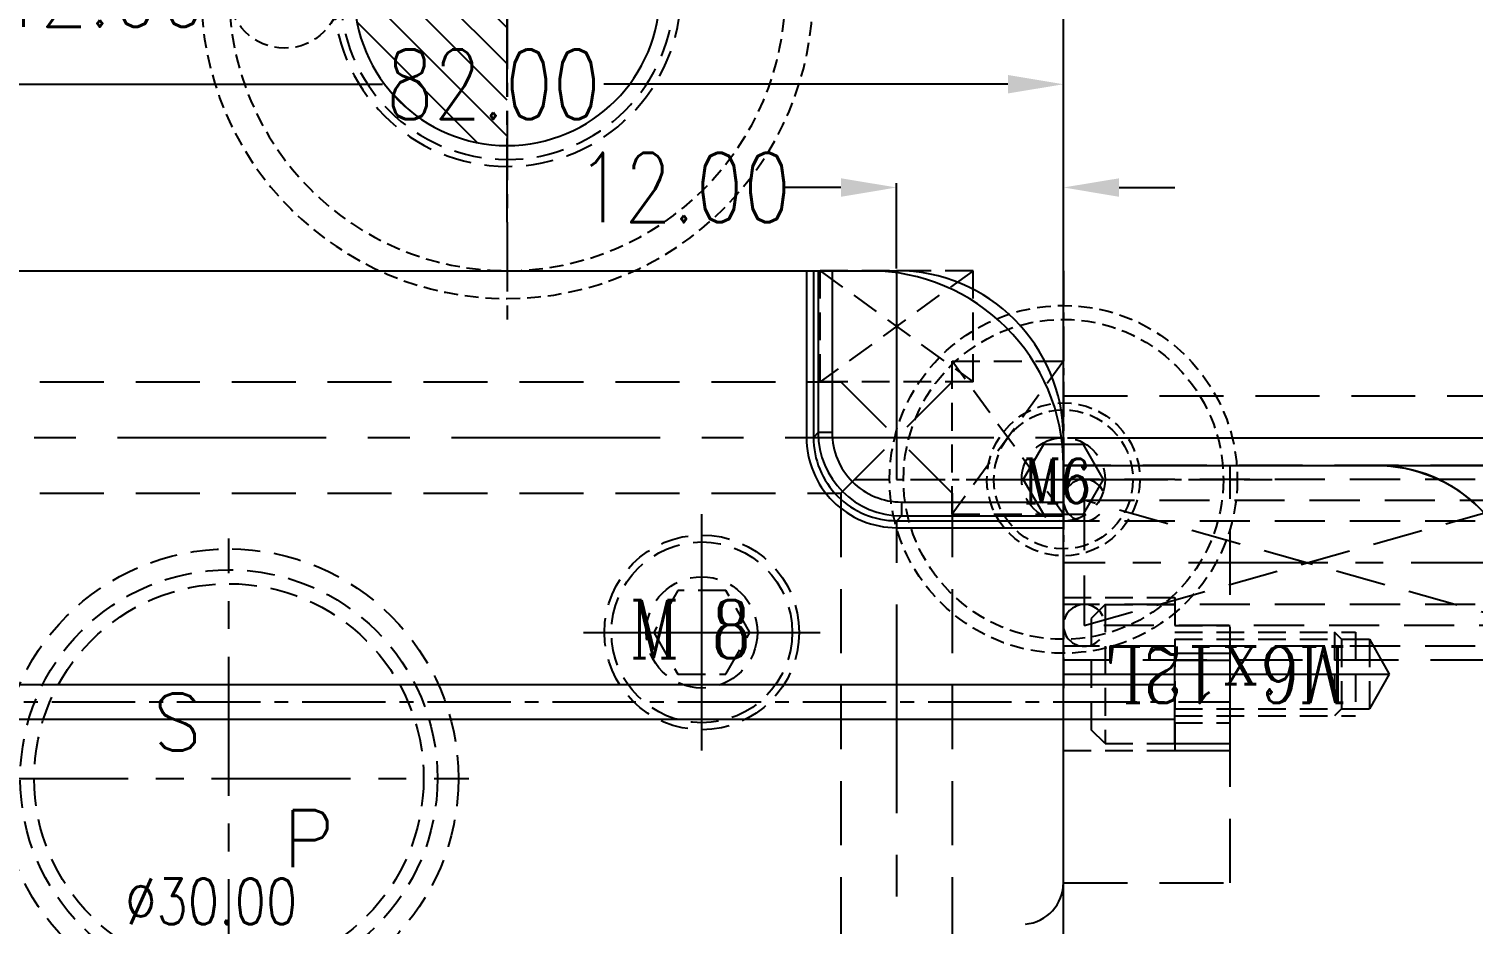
# Model space of a CAD drawing. Header units: millimetres. Extents: x 23075 to 24509, y -21593 to -20579.
# Drawn here: x 23797.8 to 23901.6, y -20783.9 to -20719.5 of the extents above; entities that cross this region are included whole.
import ezdxf

# ---------------------------------------------------------------- set-up
doc = ezdxf.new("R2010")
doc.units = ezdxf.units.MM
doc.header["$LTSCALE"] = 8
for name, pattern in [('CENTER', [2, 1.25, -0.25, 0.25, -0.25]), ('CENTER2', [1.125, 0.75, -0.125, 0.125, -0.125]), ('HIDDEN', [0.375, 0.25, -0.125])]:
    doc.linetypes.add(name, pattern=pattern)
doc.layers.get('DEFPOINTS').update_dxf_attribs({"color": 6})
for name, color, linetype in [('Cav-cor', 30, 'Continuous'), ('PIN', 5, 'Continuous'), ('SCREW', 52, 'HIDDEN'), ('SLIDE', 6, 'Continuous'), ('SP', 3, 'Continuous'), ('SPRING', 7, 'Continuous'), ('WT', 4, 'Continuous')]:
    doc.layers.add(name, color=color, linetype=linetype)
doc.layers.add('dim', color=3, linetype='Continuous', lineweight=15)
doc.styles.add('ROMANC', font='RomanC.ttf', dxfattribs={"width": 0.8, "height": 7})
doc.styles.get("Standard").update_dxf_attribs({"font": 'txt.shx', "width": 0.8, "bigfont": 'chineset.shx'})
doc.dimstyles.new('ISO-25', dxfattribs={"dimtxt": 5, "dimasz": 4, "dimexe": 0.3, "dimexo": 0.3, "dimtad": 0, "dimzin": 1, "dimdsep": 46, "dimtxsty": 'Standard', "dimcen": 0, "dimclrd": 3, "dimclre": 3, "dimclrt": 3, "dimazin": 0, "dimtfac": 1, "dimtofl": 0, "dimtmove": 0, "dimatfit": 0, "dimfxl": 0, "dimarcsym": 0})

# ---------------------------------------------------------------- blocks, each defined once
blk = doc.blocks.new('20130710.160847')
at = {"layer": 'PIN', "linetype": 'Continuous'}
h = blk.add_hatch(dxfattribs=at)
h.set_pattern_fill('ANSI31', color=256, scale=14.666667, angle=180, style=0)
h.set_pattern_definition([(225, (163002.9658, -15903.9605), (1.296362432, -1.296362432), [])])
h.paths.add_polyline_path([(0, 0), (0, -11, 0.414214), (11, 0)])
h.paths.add_polyline_path([(-11, 0), (0, 0), (0, 11, 0.414214)])
at = {"layer": 'PIN', "linetype": 'CENTER2'}
for p, q in [((0, -16.5), (0, 16.5)), ((16.5, 0), (-16.5, 0))]:
    blk.add_line(p, q, dxfattribs=at)
at = {"layer": 'PIN', "linetype": 'Continuous'}
blk.add_circle((0, 0), 11, dxfattribs=at)
at = {"layer": 'SPRING', "linetype": 'CENTER', "ltscale": 0.5}
for p, q in [((0, 23.5), (0, -23.5)), ((23.5, 0), (-23.5, 0))]:
    blk.add_line(p, q, dxfattribs=at)
at = {"layer": 'SPRING', "linetype": 'HIDDEN', "ltscale": 0.5}
for radius in [22, 20]:
    blk.add_circle((0, 0), radius, dxfattribs=at)
at = {"layer": 'SPRING', "linetype": 'HIDDEN'}
for radius in [12.5, 12]:
    blk.add_circle((0, 0), radius, dxfattribs=at)
at = {"layer": 'SPRING', "linetype": 'HIDDEN', "ltscale": 0.5}
for centre, start, end in [((-16, 0), 0, 180), ((16, 0), 180, 0)]:
    blk.add_arc(centre, 4, start, end, dxfattribs=at)
blk = doc.blocks.new('20130710.160853')
at = {"layer": 'SCREW', "linetype": 'CENTER', "ltscale": 0.5}
for p, q in [((0, -7.04), (0, 7.04)), ((-7, 0), (7, 0))]:
    blk.add_line(p, q, dxfattribs=at)
at = {"layer": 'SCREW', "linetype": 'Continuous'}
blk.add_lwpolyline([(-1.44, 2.5), (-2.89, 0), (-1.44, -2.5), (1.44, -2.5), (2.89, 0), (1.44, 2.5)], close=True, dxfattribs=at)
at = {"layer": 'SCREW', "ltscale": 0.5}
for radius in [5.5, 5]:
    blk.add_circle((0, 0), radius, dxfattribs=at)
at = {"layer": 'SCREW'}
blk.add_circle((0, 0), 3, dxfattribs=at)
at = {"layer": 'SP', "color": 145, "linetype": 'CENTER', "ltscale": 0.25}
for p, q in [((0, 15), (0, -15)), ((-15, 0), (15, 0))]:
    blk.add_line(p, q, dxfattribs=at)
at = {"layer": 'SP', "color": 145, "linetype": 'HIDDEN', "ltscale": 0.5}
for radius in [12.5, 11.5]:
    blk.add_circle((0, 0), radius, dxfattribs=at)
at = {"layer": 'dim', "style": 'ROMANC', "width": 0.8}
blk.add_text('M6', height=3.172, dxfattribs=at).set_placement((-2.88, -1.7))
blk = doc.blocks.new('20160803.145918')
at = {"layer": 'PIN', "linetype": 'CENTER2'}
for p, q in [((-4, 3), (-4, 3.5)), ((-4, 3.5), (0, 3.5)), ((-120.73375, 0), (0, 0)), ((-4, -3), (-4, -3.5)), ((-4, -3.5), (0, -3.5))]:
    blk.add_line(p, q, dxfattribs=at)
at = {"layer": 'PIN'}
for p, q in [((-4, -3), (-4, 3)), ((-4, 3), (0, 3)), ((0, -3), (0, 3)), ((-120.73375, 1.25), (-4, 1.25)), ((-120.73375, -1.25), (-4, -1.25)), ((-4, -3), (0, -3))]:
    blk.add_line(p, q, dxfattribs=at)
blk = doc.blocks.new('20160817.140121')
at = {"linetype": 'HIDDEN', "ltscale": 2.3}
for p, q in [((100, 0), (0, 0)), ((0, -14), (0, 0)), ((100, -14), (0, -14))]:
    blk.add_line(p, q, dxfattribs=at)
blk = doc.blocks.new('20160817.140312')
at = {"layer": 'SLIDE'}
blk.add_arc((-12.5, 9.5), 10.5, 270, 0, dxfattribs=at)
at = {"layer": 'SPRING', "color": 111, "linetype": 'HIDDEN', "ltscale": 1.8}
for p, q in [((-35, 12), (-35, 0)), ((0, 12), (-35, 12)), ((0, 12), (0, 0)), ((-33.5, 1.5), (-33.5, 10.5)), ((-1.5, 10.5), (-33.5, 10.5)), ((-1.5, 10.5), (-33.5, 1.5)), ((-33.5, 10.5), (-1.5, 1.5)), ((-1.5, 10.5), (-1.5, 1.5)), ((0, 9), (-35, 9)), ((0, 3), (-35, 3)), ((-33.5, 1.5), (-1.5, 1.5)), ((0, 0), (-35, 0))]:
    blk.add_line(p, q, dxfattribs=at)
at = {"layer": 'SPRING', "color": 111, "linetype": 'CENTER'}
blk.add_line((0, 6), (-35, 6), dxfattribs=at)
at = {"layer": 'SPRING', "color": 111, "linetype": 'HIDDEN', "ltscale": 1.8}
for centre in [(-33.5, 10.5), (-1.5, 10.5), (-33.5, 1.5), (-1.5, 1.5)]:
    blk.add_circle(centre, 1.5, dxfattribs=at)
blk = doc.blocks.new('cb_8')
at = {"linetype": 'HIDDEN'}
blk.add_circle((0, 0), 7, dxfattribs=at)
at = {"layer": 'SCREW', "linetype": 'CENTER2', "ltscale": 5}
for p, q in [((0, -8.5), (0, 8.5)), ((-8.5, 0), (8.5, 0))]:
    blk.add_line(p, q, dxfattribs=at)
at = {"layer": 'SCREW'}
blk.add_lwpolyline([(-1.73, 3), (-3.46, 0), (-1.73, -3), (1.73, -3), (3.46, 0), (1.73, 3)], close=True, dxfattribs=at)
for radius in [6.5, 4]:
    blk.add_circle((0, 0), radius, dxfattribs=at)
at = {"layer": 'dim', "style": 'ROMANC', "width": 0.8}
blk.add_text('M 8', height=4.186, dxfattribs=at).set_placement((-5.2, -1.86))
blk = doc.blocks.new('20160816.135540')
at = {"linetype": 'HIDDEN'}
for p, q in [((-4.8, 0.89), (-4.8, -7.11)), ((6.2, 0.89), (6.2, -7.11)), ((6.2, -7.11), (-4.8, -7.11)), ((-2.8, -7.11), (-2.8, -11.11)), ((4.2, -7.11), (4.2, -11.11))]:
    blk.add_line(p, q, dxfattribs=at)
at = {"layer": 'SCREW', "linetype": 'CENTER2', "ltscale": 5}
blk.add_line((0.7, 0.89), (0.7, -22.54), dxfattribs=at)
at = {"layer": 'SCREW'}
for p, q in [((-4.3, -2.11), (-3.3, -1.11)), ((4.7, -1.11), (-3.3, -1.11)), ((5.7, -2.11), (-4.3, -2.11)), ((-4.3, -2.11), (-4.3, -7.11)), ((5.7, -2.11), (5.7, -7.11)), ((-2.3, -7.11), (-2.3, -20.11)), ((-1.8, -7.11), (-1.8, -21.11)), ((3.2, -7.11), (3.2, -21.11)), ((3.7, -7.11), (3.7, -20.11)), ((3.7, -18.61), (-2.3, -18.61)), ((-1.8, -19.11), (-2.3, -18.61)), ((3.2, -19.11), (3.7, -18.61)), ((3.2, -19.11), (-1.8, -19.11)), ((3.7, -20.11), (-2.3, -20.11)), ((3.2, -21.11), (-1.8, -21.11))]:
    blk.add_line(p, q, dxfattribs=at)
at = {"layer": 'SCREW', "linetype": 'Continuous'}
for p, q in [((5.7, -2.11), (4.7, -1.11)), ((0.7, -22.54), (-1.8, -21.11)), ((3.2, -21.11), (0.7, -22.54))]:
    blk.add_line(p, q, dxfattribs=at)
at = {"layer": 'dim', "style": 'ROMANC', "width": 0.8}
blk.add_text('M6x12L', height=4.065, rotation=90, dxfattribs=at).set_placement((2.69, -19.51))
blk = doc.blocks.new('20160826.095208')
at = {"layer": 'SP', "linetype": 'CENTER'}
for p, q in [((0, -17.25), (0, 17.25)), ((-17.25, 0), (17.25, 0))]:
    blk.add_line(p, q, dxfattribs=at)
at = {"layer": 'SP', "linetype": 'HIDDEN'}
for radius in [16.5, 15, 14]:
    blk.add_circle((0, 0), radius, dxfattribs=at)
at = {"layer": 'SP'}
for s, p in [('S', (-5.46, 2)), ('P', (3.89, -6.39))]:
    blk.add_text(s, height=4.11, dxfattribs=at).set_placement(p)
at = {"layer": 'SP', "color": 6, "insert": (-1.27, -8.84), "char_height": 3.281, "attachment_point": 5}
blk.add_mtext('Ø30.00', dxfattribs=at)
blk = doc.blocks.new('20150513.114825')
at = {"layer": 'WT', "color": 125, "linetype": 'HIDDEN'}
for p, q in [((-5.5, 8), (5.5, 8)), ((5.5, 8), (-5.5, 0)), ((-5.5, 8), (5.5, 0)), ((-5.5, 0), (-5.5, 8)), ((5.5, 0), (5.5, 8)), ((-5.5, 0), (5.5, 0))]:
    blk.add_line(p, q, dxfattribs=at)
blk = doc.blocks.new('*D28257')
at = {"layer": 'DEFPOINTS', "color": 0}
for p in [(23872.16, -20748.89), (23920.58, -20748.89), (23858.16, -20996.89)]:
    blk.add_point(p, dxfattribs=at)
at = {"layer": 'dim', "color": 3, "lineweight": -2}
for p, q in [((23872.46, -20748.89), (23920.88, -20748.89)), ((23920.58, -20752.89), (23920.58, -20862.93)), ((23920.58, -20992.89), (23920.58, -20882.84)), ((23858.46, -20996.89), (23920.88, -20996.89))]:
    blk.add_line(p, q, dxfattribs=at)
at = {"layer": 'dim', "color": 3}
for points in [[(23921.24, -20752.89), (23919.91, -20752.89), (23920.58, -20748.89)], [(23919.91, -20992.89), (23921.24, -20992.89), (23920.58, -20996.89)]]:
    blk.add_solid(points, dxfattribs=at)
at = {"layer": 'dim', "color": 3, "insert": (23920.58, -20872.89), "char_height": 5, "attachment_point": 5, "rotation": 90}
blk.add_mtext('248.00', dxfattribs=at)
blk = doc.blocks.new('*D28261')
at = {"layer": 'DEFPOINTS', "color": 0}
for p in [(23860.16, -20730.9), (23860.16, -20737.03), (23872.16, -20750.89)]:
    blk.add_point(p, dxfattribs=at)
at = {"layer": 'dim', "color": 3, "lineweight": -2}
for p, q in [((23856.16, -20730.9), (23852.16, -20730.9)), ((23860.16, -20736.73), (23860.16, -20730.6)), ((23872.16, -20750.59), (23872.16, -20730.6)), ((23876.16, -20730.9), (23880.16, -20730.9))]:
    blk.add_line(p, q, dxfattribs=at)
at = {"layer": 'dim', "color": 3}
for points in [[(23856.16, -20731.57), (23856.16, -20730.24), (23860.16, -20730.9)], [(23876.16, -20730.24), (23876.16, -20731.57), (23872.16, -20730.9)]]:
    blk.add_solid(points, dxfattribs=at)
at = {"layer": 'dim', "color": 3, "insert": (23844.86, -20730.9), "char_height": 5, "attachment_point": 5}
blk.add_mtext('12.00', dxfattribs=at)
blk = doc.blocks.new('*D28262')
at = {"layer": 'DEFPOINTS', "color": 0}
for p in [(23790.16, -20723.48), (23790.16, -20736.89), (23872.16, -20750.89)]:
    blk.add_point(p, dxfattribs=at)
at = {"layer": 'dim', "color": 3, "lineweight": -2}
for p, q in [((23790.16, -20736.59), (23790.16, -20723.18)), ((23794.16, -20723.48), (23823.2, -20723.48)), ((23868.16, -20723.48), (23839.11, -20723.48)), ((23872.16, -20750.59), (23872.16, -20723.18))]:
    blk.add_line(p, q, dxfattribs=at)
at = {"layer": 'dim', "color": 3}
for points in [[(23794.16, -20722.81), (23794.16, -20724.14), (23790.16, -20723.48)], [(23868.16, -20724.14), (23868.16, -20722.81), (23872.16, -20723.48)]]:
    blk.add_solid(points, dxfattribs=at)
at = {"layer": 'dim', "color": 3, "insert": (23831.16, -20723.48), "char_height": 5, "attachment_point": 5}
blk.add_mtext('82.00', dxfattribs=at)
blk = doc.blocks.new('*D28263')
at = {"layer": 'DEFPOINTS', "color": 0}
for p in [(23730.16, -20716.84), (23730.16, -20736.89), (23872.16, -20750.89)]:
    blk.add_point(p, dxfattribs=at)
at = {"layer": 'dim', "color": 3, "lineweight": -2}
for p, q in [((23730.16, -20736.59), (23730.16, -20716.54)), ((23734.16, -20716.84), (23791.86, -20716.84)), ((23868.16, -20716.84), (23810.45, -20716.84)), ((23872.16, -20750.59), (23872.16, -20716.54))]:
    blk.add_line(p, q, dxfattribs=at)
at = {"layer": 'dim', "color": 3}
for points in [[(23734.16, -20716.17), (23734.16, -20717.51), (23730.16, -20716.84)], [(23868.16, -20717.51), (23868.16, -20716.17), (23872.16, -20716.84)]]:
    blk.add_solid(points, dxfattribs=at)
at = {"layer": 'dim', "color": 3, "insert": (23801.16, -20716.84), "char_height": 5, "attachment_point": 5}
blk.add_mtext('142.00', dxfattribs=at)
blk = doc.blocks.new('*D28264')
at = {"layer": 'DEFPOINTS', "color": 0}
for p in [(23684.16, -20707.71), (23684.16, -20736.89), (23872.16, -20750.89)]:
    blk.add_point(p, dxfattribs=at)
at = {"layer": 'dim', "color": 3, "lineweight": -2}
for p, q in [((23684.16, -20736.59), (23684.16, -20707.41)), ((23688.16, -20707.71), (23768.86, -20707.71)), ((23868.16, -20707.71), (23787.45, -20707.71)), ((23872.16, -20750.59), (23872.16, -20707.41))]:
    blk.add_line(p, q, dxfattribs=at)
at = {"layer": 'dim', "color": 3}
for points in [[(23688.16, -20707.04), (23688.16, -20708.38), (23684.16, -20707.71)], [(23868.16, -20708.38), (23868.16, -20707.04), (23872.16, -20707.71)]]:
    blk.add_solid(points, dxfattribs=at)
at = {"layer": 'dim', "color": 3, "insert": (23778.16, -20707.71), "char_height": 5, "attachment_point": 5}
blk.add_mtext('188.00', dxfattribs=at)

msp = doc.modelspace()

# ---------------------------------------------------------------- linework, layer by layer
at = {"layer": 'Cav-cor', "color": 241}
for p, q in [((23684.156, -20736.885), (23860.156, -20736.885)), ((23853.682, -20736.885), (23853.682, -20748.868)), ((23854.181, -20736.885), (23854.181, -20748.868)), ((23854.526, -20736.885), (23854.526, -20748.524)), ((23855.525, -20736.885), (23855.525, -20748.524)), ((23854.526, -20748.524), (23854.181, -20748.868)), ((23855.525, -20748.524), (23854.526, -20748.524)), ((23853.682, -20748.868), (23854.181, -20748.868)), ((23872.156, -20984.885), (23872.156, -20748.885)), ((23860.518, -20753.517), (23860.518, -20754.515)), ((23860.518, -20753.517), (23872.156, -20753.517)), ((23860.518, -20754.515), (23860.173, -20754.86)), ((23860.173, -20755.36), (23860.173, -20754.86)), ((23860.173, -20754.86), (23872.156, -20754.86)), ((23860.518, -20754.515), (23872.156, -20754.515)), ((23860.173, -20755.36), (23872.156, -20755.36))]:
    msp.add_line(p, q, dxfattribs=at)
for centre, radius, start, end in [((23858.156, -20750.885), 14, 0, 90), ((23860.156, -20748.885), 12, 0, 90), ((23860.518, -20748.523), 5.992, 180.00526, 269.99474), ((23860.515, -20748.526), 4.99, 179.96875, 270.03125), ((23860.17, -20748.872), 6.487, 179.96875, 270.03125), ((23860.168, -20748.874), 5.986, 179.9505, 270.0495)]:
    msp.add_arc(centre, radius, start, end, dxfattribs=at)
at = {"layer": 'SLIDE', "linetype": 'HIDDEN', "ltscale": 2.3}
for p, q in [((23872.156, -20745.885), (23972.156, -20745.885)), ((23884.156, -20780.885), (23884.156, -20750.885)), ((23872.156, -20780.885), (23884.156, -20780.885))]:
    msp.add_line(p, q, dxfattribs=at)
at = {"layer": 'SLIDE'}
msp.add_line((23872.156, -20750.885), (23972.156, -20750.885), dxfattribs=at)
for centre, radius, start, end in [((23894.656, -20761.385), 10.5, 0, 90), ((23869.156, -20780.871), 3, 275, 0)]:
    msp.add_arc(centre, radius, start, end, dxfattribs=at)
at = {"layer": 'WT', "color": 125, "linetype": 'CENTER', "ltscale": 1.5}
for p, q in [((23860.156, -20736.885), (23860.156, -20836.885)), ((23684.156, -20748.885), (23872.156, -20748.885))]:
    msp.add_line(p, q, dxfattribs=at)
at = {"layer": 'WT', "color": 125, "linetype": 'HIDDEN', "ltscale": 2.3}
for p, q in [((23688.156, -20744.885), (23856.156, -20744.885)), ((23856.156, -20744.885), (23864.156, -20752.885)), ((23864.156, -20744.885), (23856.156, -20752.885)), ((23688.156, -20752.885), (23856.156, -20752.885)), ((23856.156, -20752.885), (23856.156, -20832.885)), ((23864.156, -20752.885), (23864.156, -20832.885))]:
    msp.add_line(p, q, dxfattribs=at)

# ---------------------------------------------------------------- block references
at = {"xscale": -1, "rotation": -180}
msp.add_blockref('20160817.140121', (23872.156, -20764.885), dxfattribs=at)
at = {"layer": 'dim', "xscale": -1, "rotation": -180}
msp.add_blockref('20160817.140312', (23907.156, -20751.885), dxfattribs=at)
at = {"layer": 'PIN'}
msp.add_blockref('20160803.145918', (23884.156, -20767.885), dxfattribs=at)
at = {"layer": 'SCREW'}
msp.add_blockref('cb_8', (23846.156, -20762.885), dxfattribs=at)
at = {"layer": 'SCREW', "rotation": 90}
msp.add_blockref('20160816.135540', (23873.044, -20766.582), dxfattribs=at)
at = {"layer": 'SP'}
for name, p in [('20130710.160853', (23872.156, -20751.885)), ('20160826.095208', (23812.156, -20773.385))]:
    msp.add_blockref(name, p, dxfattribs=at)
at = {"layer": 'SPRING', "xscale": -1}
msp.add_blockref('20130710.160847', (23832.156, -20716.885), dxfattribs=at)
at = {"layer": 'WT', "color": 125, "linetype": 'HIDDEN', "ltscale": 2.3, "xscale": -1}
msp.add_blockref('20150513.114825', (23860.156, -20744.885), dxfattribs=at)
at = {"layer": 'WT', "color": 125, "linetype": 'HIDDEN', "ltscale": 2.3, "xscale": -1, "rotation": -90.00000000000001}
msp.add_blockref('20150513.114825', (23864.156, -20748.885), dxfattribs=at)

# ---------------------------------------------------------------- dimensions: what is measured, and where the dimension line sits
at = {"layer": 'dim'}
for base, p2, picture, middle in [((23684.156, -20707.71), (23684.156, -20736.885), '*D28264', (23778.156, -20707.71)), ((23730.156, -20716.839), (23730.156, -20736.885), '*D28263', (23801.156, -20716.839)), ((23790.156, -20723.477), (23790.156, -20736.885), '*D28262', (23831.156, -20723.477)), ((23860.156, -20730.904), (23860.156, -20737.029), '*D28261', (23844.865, -20730.904))]:
    dim = msp.add_linear_dim(base=base, p1=(23872.156, -20750.885), p2=p2, dimstyle='ISO-25', dxfattribs=at)
    dim.commit()
    dim.dimension.update_dxf_attribs({"geometry": picture, "text_midpoint": middle})
dim = msp.add_linear_dim(base=(23920.576, -20748.885), p1=(23858.156, -20996.885), p2=(23872.156, -20748.885), angle=90, dimstyle='ISO-25', dxfattribs=at)
dim.commit()
dim.dimension.update_dxf_attribs({"geometry": '*D28257', "text_midpoint": (23920.576, -20872.885)})

doc.saveas('drawing.dxf')
